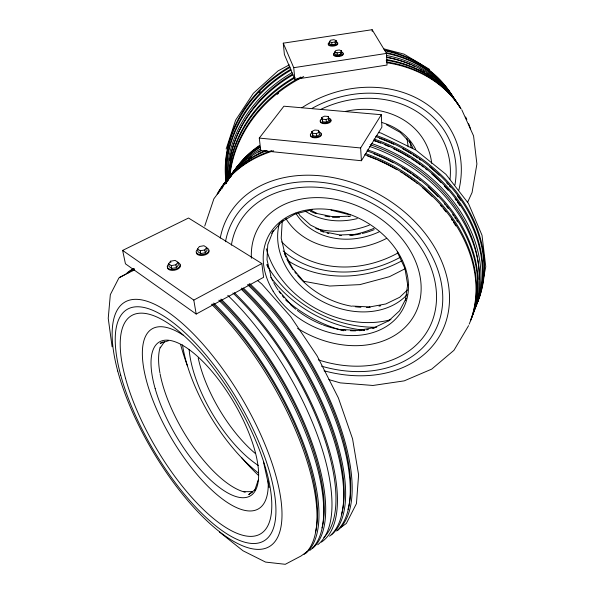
<?xml version="1.0" encoding="UTF-8"?>
<svg xmlns="http://www.w3.org/2000/svg" width="594" height="594" viewBox="0 0 594 594"><rect width="100%" height="100%" fill="white"/><g stroke="black" fill="none" stroke-linecap="round" stroke-linejoin="round"><path stroke-width="0.89" d="M204.73 226.076L213.885 198.79L216.513 195.285A141.981 109.348 29.2 0 1 273.678 150.802M405.368 300.274L407.677 284.778M479.9 295.975L485.766 266.713L482.009 235.246L468.443 203.415L445.886 174.28L415.934 150.126L381.066 133.063L378.371 132.432M226.143 149.042L235.625 120.144L253.341 93.295L278.007 70.938L289.308 64.843M254.626 490.644L258.204 480.123M273.27 230.71L267.768 244.676L266.996 259.793L270.842 275.646M283.1 220.523L282.128 222.965L281.222 238.187L284.853 253.534M467.456 202.606L472.067 192.545L476.9 163.989L473.567 135.915L461.813 109.838M406.162 298.299L399.539 310.833L388.602 320.909M328.861 379.603L340.273 382.885L372.935 385.469L404.195 380.873L431.697 369.134L453.95 350.319L468.599 325.653M361.412 160.736L381.905 127.123L381.303 114.716L283.902 106.207L259.274 138.083L260.751 150.542L361.412 160.736L360.632 147.973L381.303 114.716M160.261 347.846L164.568 341.565M205.257 252.784L207.098 250.26L206.653 247.468L203.942 245.73L199.391 246.503L197.527 249.005L197.988 251.804L200.69 253.556L205.257 252.784L204.811 249.977L206.653 247.468M340.681 54.73L341.765 53.274L341.602 50.891L339.271 49.97L335.862 50.49L334.764 51.938L334.934 54.321L337.258 55.249L340.681 54.73L340.518 52.346L341.602 50.891M176.425 267.627L178.378 265.021L177.881 262.206L175.2 260.41L170.575 261.197L168.592 263.788L169.104 266.602L171.77 268.414L176.425 267.627L175.921 264.805L177.881 262.206M335.254 44.335L336.33 42.931L336.167 40.585L333.887 39.701L330.539 40.206L329.447 41.61L329.625 43.956L331.898 44.847L335.254 44.335L335.09 41.988L336.167 40.585M271.644 233.256L281.653 221.725M407.454 289.954L399.725 297.252L385.848 303.95L369.565 306.979M255.635 489.241L248.7 494.527L252.502 492.01M306.742 551.9L301.002 556.014L285.276 564.3L265.563 562.087L243.02 550.787L219.461 532.068M340.429 527.776L346.347 523.448L356.445 503.615L358.605 474.836L352.561 438.825L338.38 397.935L317.107 355.873L290.711 316.661L261.776 283.939L257.566 280.494M134.214 268.458A166.602 63.41 59.3 0 0 125.846 274.161L118.897 277.977L110.335 294.639L108.234 318.325L112.103 346.762M281.415 221.978L295.389 213.788M163.09 341.825L160.157 343.354L168.555 340.681M196.191 314.055L263.588 277.301L261.857 263.543L188.528 218.028L122.631 250.416L125.445 263.81L196.191 314.055L193.793 300.096L122.631 250.416M193.793 300.096L261.857 263.543M405.754 268.391L389.538 276.656L359.86 284.623L329.722 286.041L303.386 281.2M119.78 277.227L134.511 269.869M316.58 136.182L319.572 134.741L318.599 130.376L314.865 130.027L311.865 131.452L312.83 135.826L316.58 136.182L316.357 133.598L319.357 132.158M326.336 122.119L329.254 120.731L328.289 116.469L324.614 116.142L321.696 117.515L322.653 121.777L326.336 122.119L326.136 119.557L329.054 118.176M388.862 320.73L374.465 327.546L357.848 330.464L340.228 329.358M295.121 213.914L312.192 209.779M168.592 263.788L171.258 265.6L175.921 264.805M197.527 249.005L200.23 250.757L204.811 249.977M283.264 43.169L293.74 67.694L386.516 53.415L387.028 65.05L294.854 79.344L284.385 54.462L283.264 43.169L372.126 29.7L386.516 53.415M334.764 51.938L337.088 52.866L340.518 52.346M329.447 41.61L331.719 42.501L335.09 41.988M356.311 234.34L339.924 234.972L324.346 231.846L310.565 225.111L299.844 215.481L298.307 212.904M348.767 216.194L332.774 216.758L317.545 213.625L311.204 210.484M243.837 491.684L252.71 491.632M352.324 306.059L369.758 306.957M321.696 117.515L322.445 119.223L326.136 119.557M311.865 131.452L312.607 133.242L316.357 133.598M259.274 138.083L360.632 147.973M330.984 210.098L350.482 215.006M383.412 48.738L404.002 54.128L429.662 69.424M386.286 124.643L400.185 132.373L410.773 143.34M278.905 290.733L290.756 304.522M304.091 281.927L292.604 268.399L284.764 253.334M409.652 141.446L412.949 148.099M397.2 251.923L404.959 268.458L407.714 285.098M328.742 119.587L329.254 120.731M263.469 461.842L269.134 487.533M170.575 261.197L170.827 262.6M171.258 265.6L171.77 268.414M200.23 250.757L200.69 253.556M406.972 138.684L408.264 146.829M293.74 67.694L294.854 79.344M312.607 133.242L312.83 135.826M318.599 130.376L318.74 132.098M322.445 119.223L322.653 121.777M328.289 116.469L328.423 118.169M331.719 42.501L331.898 44.847M337.088 52.866L337.258 55.249M372.126 29.7L372.215 31.437M339.456 54.358A1.879 0.78 -4.6 0 1 339.026 54.485M341.015 51.923A4.893 2.027 -4.6 0 1 342.189 54.804A4.893 2.027 -4.6 0 1 335.009 55.502A4.893 2.027 -4.6 0 1 335.113 52.502M343.169 53.787A4.886 2.027 -4.6 0 1 337.496 56.579A4.886 2.027 -4.6 0 1 334.333 53.675M336.553 41.907A4.797 1.953 -4.7 0 1 336.159 44.691A4.797 1.953 -4.7 0 1 329.403 44.996A4.797 1.953 -4.7 0 1 329.811 42.204M337.711 43.444A4.797 1.953 -4.7 0 1 332.128 46.146A4.797 1.953 -4.7 0 1 329.046 43.355M226.255 183.539A123.151 105.814 -25.4 0 1 289.827 66.55M384.971 50.163A123.151 105.814 -25.4 0 1 451.989 95.411M226.351 183.494A123.307 105.895 -25.4 0 1 290.154 67.322M385.424 50.906A123.307 105.895 -25.4 0 1 452.984 96.963M301.886 107.737A107.87 91.253 -25 0 1 417.53 98.559A107.87 91.253 -25 0 1 458.843 190.169M401.789 260.84A107.87 91.253 -25 0 1 288.187 260.848M312.251 108.264A102.19 86.412 -25 0 1 415.362 104.269A102.19 86.412 -25 0 1 454.952 184.905M400.267 257.269A102.19 86.412 -25 0 1 283.16 250.958M350.423 216.246A65.904 56.638 -25.4 0 1 348.633 216.543M339.582 217.322A65.904 56.638 -25.4 0 1 332.425 217.114M329.633 216.825A65.904 56.638 -25.4 0 1 325.007 216.082M316.142 213.64A65.904 56.638 -25.4 0 1 310.291 211.189M409.563 140.86A66.238 56.809 -25.4 0 1 411.085 147.735M357.306 218.577A66.238 56.809 -25.4 0 1 305.316 211.16M228.415 179.403A125.349 106.898 -25.2 0 1 294.03 77.42M386.635 59.608A125.349 106.898 -25.2 0 1 459.229 106.155M321.146 109.192A96.384 81.519 -25 0 1 450.052 179.202M398.01 252.925A96.384 81.519 -25 0 1 281.756 241.877M369.386 225.111A80.725 69.32 -25.4 0 1 315.741 228.549M258.969 92.835A121.622 104.492 -25.4 0 1 260.224 91.513M227.643 180.182A124.822 106.638 -25.3 0 1 292.961 74.866M386.998 57.47A124.822 106.638 -25.3 0 1 457.974 104.373M228.712 178.46A125.512 106.972 -25.2 0 1 295.173 77.762M386.174 60.232A125.512 106.972 -25.2 0 1 460.246 107.744M226.559 182.885A123.693 106.088 -25.4 0 1 290.941 69.186M386.508 52.703A123.693 106.088 -25.4 0 1 454.247 98.834M345.448 111.412A79.448 67.382 -25 0 1 431.704 163.305M386.375 238.506A79.448 67.382 -25 0 1 285.855 218.51M379.135 231.838A67.983 57.648 -25 0 1 295.767 213.127M382.135 122.594A67.983 57.648 -25 0 1 415.741 149.458M374.205 229.64A67.634 57.484 -25.1 0 1 362.266 233.494M360.521 233.88A67.634 57.484 -25.1 0 1 349.688 235.373M341.372 235.432A67.634 57.484 -25.1 0 1 339.56 235.313M328.868 233.62A67.634 57.484 -25.1 0 1 327.138 233.175M323.775 232.15A67.634 57.484 -25.1 0 1 320.3 230.866M468.621 123.686A126.069 107.247 -25.1 0 1 470.5 128.839M229.752 177.829A126.069 107.247 -25.1 0 1 303.712 76.567M386.828 62.734A126.069 107.247 -25.1 0 1 461.152 108.932M465.637 116.966A126.069 107.247 -25.1 0 1 466.817 119.461M229.841 160.417A122.817 105.086 -25.3 0 1 292.285 74.228M386.382 57.054A122.817 105.086 -25.3 0 1 411.003 64.724M412.681 65.481A122.817 105.086 -25.3 0 1 414.345 66.276M420.04 69.26A122.817 105.086 -25.3 0 1 421.621 70.174M423.18 71.109A122.817 105.086 -25.3 0 1 424.725 72.067M426.989 73.552A122.817 105.086 -25.3 0 1 428.467 74.569M429.922 75.609A122.817 105.086 -25.3 0 1 431.348 76.671M374.049 228.282A93.102 80.22 -25.5 0 1 351.047 235.157M226.7 182.9A123.856 106.163 -25.4 0 1 290.971 70.137M386.969 53.453A123.856 106.163 -25.4 0 1 454.774 99.621M227.108 181.296A124.369 106.415 -25.3 0 1 292.025 72.646M386.62 55.509A124.369 106.415 -25.3 0 1 456.006 101.366M229.44 177.851A125.906 107.165 -25.2 0 1 300.876 77.027M386.367 61.954A125.906 107.165 -25.2 0 1 460.602 108.123M277.175 94.387A124.339 105.829 -25.2 0 1 278.623 93.236M318.919 132.009A5.546 2.614 -5.1 0 1 320.121 135.751A5.546 2.614 -5.1 0 1 311.976 136.546A5.546 2.614 -5.1 0 1 312.221 132.662M320.864 133.68A5.546 2.614 -5.1 0 1 316.223 137.771A5.546 2.614 -5.1 0 1 310.684 134.675M328.579 118.109A5.435 2.51 -4.9 0 1 329.811 121.696A5.435 2.51 -4.9 0 1 321.829 122.475A5.435 2.51 -4.9 0 1 322.015 118.748M330.494 119.728A5.435 2.51 -4.9 0 1 325.995 123.663A5.435 2.51 -4.9 0 1 320.515 120.701M230.88 176.633A138.528 108.546 29.1 0 1 259.363 145.575M376.284 135.529A138.528 108.546 29.1 0 1 477.524 302.116M230.101 177.643A138.714 108.591 29.1 0 1 259.378 146.057M375.712 136.583A138.714 108.591 29.1 0 1 477.071 303.311M379.373 138.298A136.798 107.18 29.1 0 1 393.77 144.283M402.858 148.886A136.798 107.18 29.1 0 1 411.612 153.98M413.157 154.952A136.798 107.18 29.1 0 1 417.738 157.967M419.253 159.014A136.798 107.18 29.1 0 1 420.752 160.068M429.529 166.758A136.798 107.18 29.1 0 1 439.092 175.178M446.777 182.982A136.798 107.18 29.1 0 1 448.032 184.363M449.264 185.759A136.798 107.18 29.1 0 1 450.49 187.162M457.395 195.849A136.798 107.18 29.1 0 1 460.558 200.312M220.248 238.097A121.51 92.694 29.2 0 1 349.309 181.645A121.51 92.694 29.2 0 1 448.826 308.85A121.51 92.694 29.2 0 1 324.057 370.782M225.497 241.713A115.11 87.741 29.2 0 1 348.195 187.904A115.11 87.741 29.2 0 1 441.943 309.407A115.11 87.741 29.2 0 1 321.51 366.156M380.739 305.784A74.057 58.056 29.1 0 1 379.002 306.14M370.107 307.261A74.057 58.056 29.1 0 1 366.476 307.402M360.907 307.276A74.057 58.056 29.1 0 1 355.294 306.756M351.618 306.207A74.057 58.056 29.1 0 1 297.587 275.401M296.436 274.02A74.057 58.056 29.1 0 1 294.773 271.904M293.198 269.765A74.057 58.056 29.1 0 1 286.724 258.836M285.966 257.202A74.057 58.056 29.1 0 1 284.281 253.118M407.083 294.698A74.45 58.153 29.1 0 1 319.669 299.985A74.45 58.153 29.1 0 1 279.648 222.505M220.092 190.637A141.12 109.155 29.1 0 1 265.384 150.445M367.604 149.874A141.12 109.155 29.1 0 1 471.606 317.812M374.064 153.935A139.36 107.789 29.1 0 1 393.273 162.763M402.056 167.768A139.36 107.789 29.1 0 1 410.603 173.292M412.139 174.361A139.36 107.789 29.1 0 1 417.441 178.237M418.926 179.381A139.36 107.789 29.1 0 1 420.404 180.539M428.244 187.155A139.36 107.789 29.1 0 1 438.12 196.755M444.297 203.653A139.36 107.789 29.1 0 1 445.485 205.071M446.651 206.497A139.36 107.789 29.1 0 1 448.359 208.657M452.687 214.508A139.36 107.789 29.1 0 1 453.712 215.986M454.714 217.463A139.36 107.789 29.1 0 1 455.695 218.948M456.652 220.441A139.36 107.789 29.1 0 1 457.588 221.933M376.707 327.235A104.633 82.38 29.1 0 1 266.832 264.857M231.378 245.159A108.553 82.766 29.2 0 1 347.431 192.939A108.553 82.766 29.2 0 1 435.506 309.118A108.553 82.766 29.2 0 1 318.339 359.882M343.451 330.754A115.243 90.763 29.1 0 1 285.922 299.94M364.426 330.242A109.875 86.553 29.1 0 1 270.805 277.361M221.814 188.907A140.503 109.014 29.1 0 1 261.249 150.26M369.691 146.451A140.503 109.014 29.1 0 1 472.75 314.716M390.926 319.609A90.741 71.028 29.1 0 1 266.29 248.76M218.429 193.302A141.32 109.199 29.1 0 1 267.025 150.49M366.951 150.95A141.32 109.199 29.1 0 1 470.418 320.767M227.376 181.69A139.167 108.702 29.1 0 1 259.905 146.956M374.19 139.078A139.167 108.702 29.1 0 1 476.329 305.338M251.388 258.242A89.427 68.518 29.2 0 1 347.126 202.212A89.427 68.518 29.2 0 1 417.352 308.821A89.427 68.518 29.2 0 1 297.587 328.371M217.33 194.223A141.788 109.303 29.2 0 1 271.859 150.564M365.362 153.549A141.788 109.303 29.2 0 1 470.686 320.315M374.428 328.029A76.099 58.524 29.2 0 1 372.742 328.504M368.384 329.507A76.099 58.524 29.2 0 1 366.602 329.833M364.805 330.108A76.099 58.524 29.2 0 1 362.986 330.346M361.159 330.531A76.099 58.524 29.2 0 1 359.333 330.672M355.776 330.821A76.099 58.524 29.2 0 1 350.401 330.732M345.857 330.383A76.099 58.524 29.2 0 1 340.421 329.64M339.56 329.492A76.099 58.524 29.2 0 1 323.218 324.977M322.386 324.666A76.099 58.524 29.2 0 1 297.26 310.41M295.842 309.281A76.099 58.524 29.2 0 1 290.466 304.566M287.823 301.96A76.099 58.524 29.2 0 1 285.907 299.933M284.058 297.854A76.099 58.524 29.2 0 1 282.291 295.723M280.606 293.562A76.099 58.524 29.2 0 1 279.009 291.379M277.97 289.872A76.099 58.524 29.2 0 1 273.656 282.64M272.817 280.992A76.099 58.524 29.2 0 1 270.597 276.017M267.746 267.166A76.099 58.524 29.2 0 1 267.159 264.471M364.761 154.655A141.981 109.348 29.2 0 1 469.171 324.161M248.752 158.895A138.216 107.521 29.1 0 1 251.641 156.705M258.561 152.116A138.216 107.521 29.1 0 1 260.989 150.698M370.173 144.721A138.216 107.521 29.1 0 1 479.106 279.321M227.435 181.103A139.36 108.747 29.1 0 1 259.934 147.475M373.559 140.125A139.36 108.747 29.1 0 1 475.155 308.256M224.903 184.392A139.969 108.895 29.1 0 1 260.157 149.146M371.502 143.488A139.969 108.895 29.1 0 1 474.049 311.293M367.604 156.036A140.013 107.93 29.2 0 1 376.106 159.348M377.799 160.076A140.013 107.93 29.2 0 1 396.822 169.654M400.772 172.015A140.013 107.93 29.2 0 1 402.324 172.98M403.868 173.96A140.013 107.93 29.2 0 1 414.434 181.289M415.904 182.403A140.013 107.93 29.2 0 1 417.359 183.531M422.356 187.578A140.013 107.93 29.2 0 1 432.395 196.725M440.637 205.465A140.013 107.93 29.2 0 1 441.854 206.868M443.057 208.286A140.013 107.93 29.2 0 1 445.975 211.88M451.41 219.208A140.013 107.93 29.2 0 1 452.435 220.693M453.43 222.186A140.013 107.93 29.2 0 1 455.821 225.92M373.752 140.607A137.429 107.336 29.1 0 1 376.381 141.528M377.235 141.832A137.429 107.336 29.1 0 1 380.657 143.124M384.919 144.847A137.429 107.336 29.1 0 1 389.167 146.696M393.376 148.663A137.429 107.336 29.1 0 1 409.63 157.603M411.189 158.583A137.429 107.336 29.1 0 1 420.322 164.805M421.807 165.904A137.429 107.336 29.1 0 1 423.284 167.011M425.482 168.711A137.429 107.336 29.1 0 1 426.923 169.862M431.868 173.997A137.429 107.336 29.1 0 1 441.104 182.662M444.342 186.048A137.429 107.336 29.1 0 1 448.099 190.221M455.108 198.908A137.429 107.336 29.1 0 1 456.207 200.393M457.276 201.878A137.429 107.336 29.1 0 1 459.853 205.628M177.91 262.526A6.571 3.601 -9.9 0 1 178.727 267.56A6.571 3.601 -9.9 0 1 169.557 269.119A6.571 3.601 -9.9 0 1 168.778 264.078M179.997 264.679A6.571 3.601 -9.9 0 1 174.465 270.24A6.571 3.601 -9.9 0 1 167.501 266.803M206.541 247.854A6.452 3.497 -8.9 0 1 207.536 252.717A6.452 3.497 -8.9 0 1 198.522 254.239A6.452 3.497 -8.9 0 1 197.572 249.376M209.036 250.802A6.452 3.505 -8.9 0 1 203.371 255.331A6.452 3.505 -8.9 0 1 196.317 252.955M248.671 284.244A161.39 66.35 59.2 0 1 347.958 509.466M249.599 283.472A163.454 67.211 59.2 0 1 338.706 421.97A163.454 67.211 59.2 0 1 337.771 530.294M258.204 475.141A136.063 57.306 59.2 0 1 241.654 457.684M187.407 365.8A136.063 57.306 59.2 0 1 180.643 344.639M247.52 284.6A163.625 67.011 59.2 0 1 336.36 422.334A163.625 67.011 59.2 0 1 336.627 531.014M255.108 453.311A87.177 36.078 59.2 0 1 198.21 357.93M258.301 465.451A87.533 35.655 59.2 0 1 189.13 349.346M220.961 299.064A165.823 64.375 59.3 0 1 311.085 440.221A165.823 64.375 59.3 0 1 312.422 548.477M220.203 299.933A163.729 63.551 59.3 0 1 322 527.932M243.236 288.001A164.033 66.521 59.2 0 1 332.113 427.131A164.033 66.521 59.2 0 1 331.393 534.882M241.142 289.137A164.211 66.313 59.2 0 1 330.093 428.445A164.211 66.313 59.2 0 1 329.551 536.204M234.422 292.805A164.768 65.652 59.3 0 1 324.658 435.684A164.768 65.652 59.3 0 1 321.391 542.107M232.93 293.005A162.689 64.805 59.3 0 1 321.183 429.358A162.689 64.805 59.3 0 1 323.797 537.466M227.784 295.352A165.258 65.058 59.3 0 1 318.042 436.924A165.258 65.058 59.3 0 1 317.693 544.757M258.1 472.787A106.816 43.889 59.2 0 1 182.492 344.862M132.677 270.716A165.993 64.152 59.3 0 1 133.954 269.49M218.822 300.23A165.993 64.152 59.3 0 1 309.377 442.582A165.993 64.152 59.3 0 1 309.823 550.393M268.169 481.036A104.529 39.026 59.4 0 1 214.82 492.805A104.529 39.026 59.4 0 1 144.372 371.799A104.529 39.026 59.4 0 1 183.264 335.216M127.859 273.143A166.424 63.632 59.3 0 1 133.724 268.644M213.662 303.037A166.424 63.632 59.3 0 1 304.388 445.834A166.424 63.632 59.3 0 1 305.301 553.638M245.196 492.174A89.018 33.843 59.4 0 1 160.113 373.901M159.927 372.928A89.018 33.843 59.4 0 1 160.232 347.126M211.501 304.217A166.602 63.41 59.3 0 1 301.93 446.183A166.602 63.41 59.3 0 1 304.106 554.432M241.609 288.09A161.969 65.667 59.2 0 1 341.55 514.01M212.912 303.905A164.323 62.816 59.3 0 1 315.399 532.61M273.121 291.164A76.507 58.613 29.2 0 0 398.96 315.147A76.507 58.613 29.2 0 0 335.476 210.462A76.507 58.613 29.2 0 0 273.121 291.164M117.731 371.035A141.996 51.812 59.4 0 0 262.971 548.96A141.996 51.812 59.4 0 0 210.484 353.059A141.996 51.812 59.4 0 0 117.731 371.035M120.716 375.208A134.444 48.916 59.4 0 0 258.264 543.057A134.444 48.916 59.4 0 0 207.707 357.135A134.444 48.916 59.4 0 0 120.716 375.208M125.52 378.304A126.774 46.206 59.4 0 0 255.383 535.892A126.774 46.206 59.4 0 0 207.061 360.075A126.774 46.206 59.4 0 0 125.52 378.304M155.153 388.58A89.39 33.375 59.4 0 0 247.624 497.074A89.39 33.375 59.4 0 0 211.739 371.146A89.39 33.375 59.4 0 0 155.153 388.58"/></g></svg>
